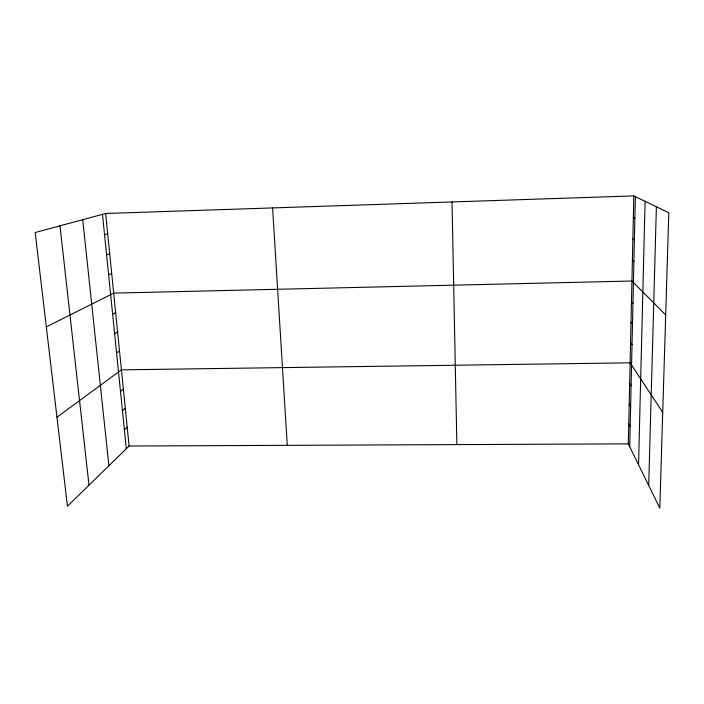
<?xml version="1.0" encoding="UTF-8"?>
<svg xmlns="http://www.w3.org/2000/svg" width="704" height="704" viewBox="0 0 704 704"><rect width="100%" height="100%" fill="white"/><g stroke="black" fill="none" stroke-linecap="round" stroke-linejoin="round"><path stroke-width="1.06" d="M628.311 443.863L633.82 195.897L105.644 213.488L35.2 232.531L67.452 506.229L129.105 446.028L628.311 443.863L659.798 508.103L668.8 212.766L633.82 195.897M629.719 446.741L635.369 196.645M638.546 464.754L645.102 201.335M648.71 485.478L656.392 206.782M124.397 429.827L127.213 427.24M122.452 410.722L125.303 408.294M120.49 391.442L123.367 389.154M56.962 417.199L121.422 369.846L630.115 362.824L662.719 412.359M116.574 352.915L119.513 350.926M114.62 333.67L117.586 331.83M112.64 314.248L115.641 312.567M46.323 326.902L113.678 293.119L631.928 281.01L665.685 314.943M108.636 274.85L111.698 273.486M106.612 254.866L109.701 253.678M104.562 234.696L107.686 233.675M633.345 217.501L634.876 218.442M632.87 238.885L634.392 240.02M632.394 260.049L633.908 261.378M631.47 301.77L632.958 303.459M631.013 322.318L632.491 324.183M630.555 342.672L632.025 344.714M629.658 383.39L631.101 385.766M629.2 403.744L630.634 406.296M628.751 423.905L630.177 426.615M59.99 225.826L89.003 485.188M82.729 219.683L108.909 465.749M105.644 213.488L129.105 446.028M102.485 214.342L126.315 448.747M272.589 207.926L287.276 445.342M452.012 201.951L456.87 444.602"/></g></svg>
